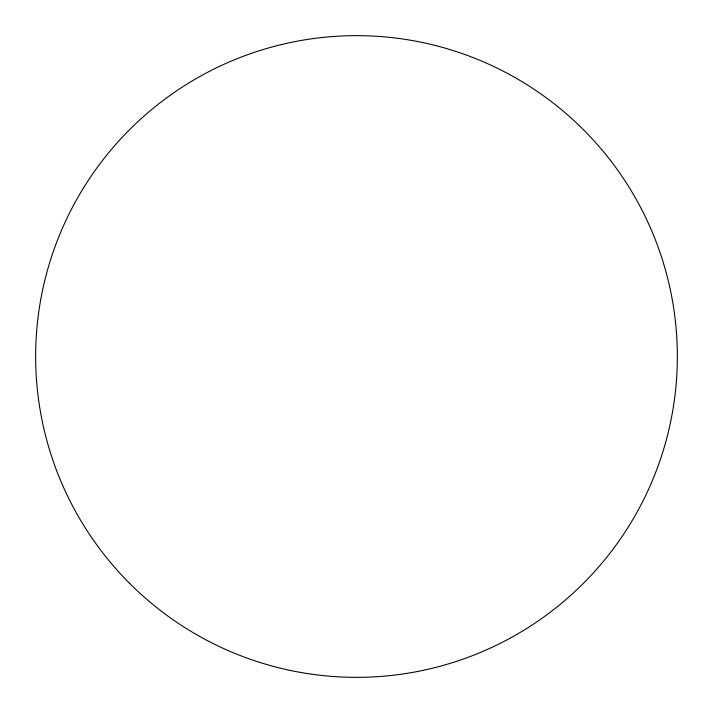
<?xml version="1.0" encoding="UTF-8"?>
<svg xmlns="http://www.w3.org/2000/svg" width="713" height="713" viewBox="0 0 713 713"><rect width="100%" height="100%" fill="white"/><g stroke="black" fill="none" stroke-linecap="round" stroke-linejoin="round"><path stroke-width="1.07" d="M129.623 583.377A320.85 320.85 0 0 0 666.414 439.538A320.85 320.85 0 0 0 273.462 46.586A320.85 320.85 0 0 0 129.623 583.377"/></g></svg>
